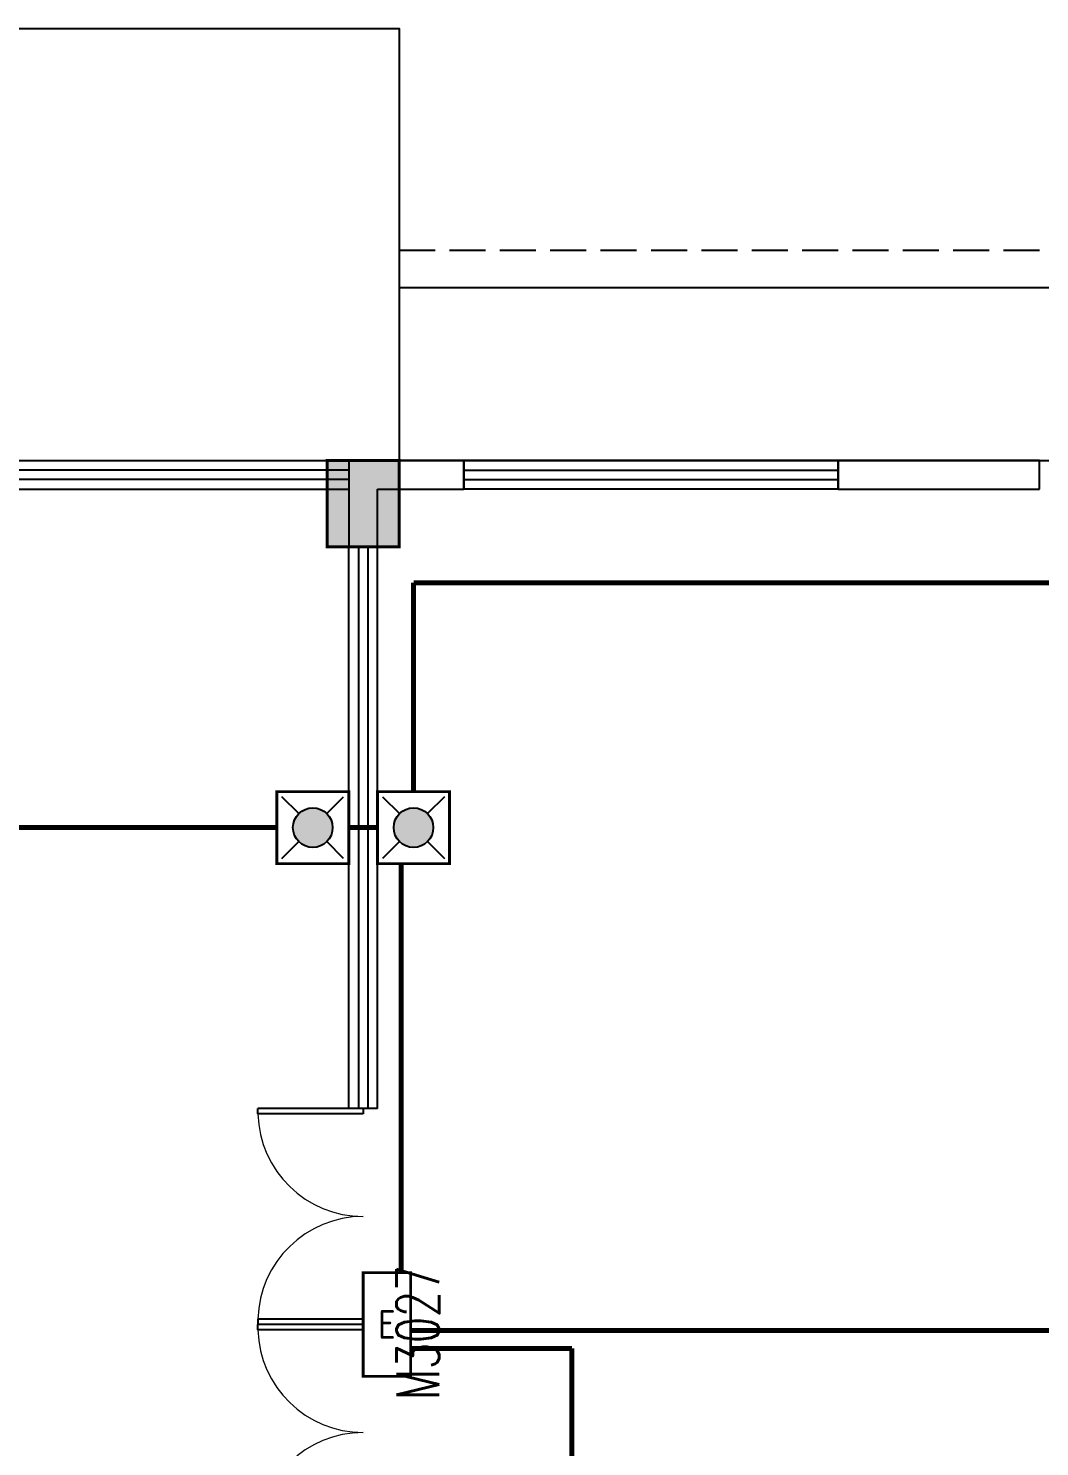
# Model space of a CAD drawing. Extents: x -6243262 to 3079315, y -2914302 to 172723.
# Drawn here: x -2024132 to -2017106, y -764893 to -755045 of the extents above; entities that cross this region are included whole.
import ezdxf
from ezdxf.enums import TextEntityAlignment as Align

# ---------------------------------------------------------------- set-up
doc = ezdxf.new("R2010")
doc.units = 0
doc.header["$LTSCALE"] = 1000
doc.linetypes.add('DASH', pattern=[0.35, 0.25, -0.1])
for name, color, linetype in [('0-柱网', 2, 'Continuous'), ('EQUIP-应急', 3, 'Continuous'), ('WALL', 9, 'Continuous'), ('WINDOW', 4, 'Continuous'), ('WINDOW_TEXT', 7, 'Continuous'), ('WIRE-应急', 1, 'DASH')]:
    doc.layers.add(name, color=color, linetype=linetype)
doc.styles.add('_TCH_WINDOW', font='SIMPLEX', dxfattribs={"height": 3.5, "bigfont": 'GBCBIG'})
doc.styles.add('_TEL_ATTDEF', font='gbenor', dxfattribs={"bigfont": 'gbcbig'})
doc.styles.add('_TEL_DIM', font='SIMPLEX', dxfattribs={"width": 0.8, "height": 3.5, "bigfont": 'HZTXT'})

# ---------------------------------------------------------------- blocks, each defined once
blk = doc.blocks.new('1#柱网')
at = {"layer": '0-柱网'}
blk.add_hatch(color=0, dxfattribs=at).paths.add_polyline_path([(517855, 93967.2), (517855, 93367.2), (518355, 93367.2), (518355, 93967.2)])
at = {"layer": '0-柱网', "color": 0, "const_width": 20}
blk.add_lwpolyline([(517855, 93967.2), (517855, 93367.2), (518355, 93367.2), (518355, 93967.2), (517855, 93967.2)], dxfattribs=at)
blk = doc.blocks.new('$WINLIB2D$00000001')
at = {"color": 0}
for points in [[(-0.5, 0.5), (-0.5, -0.5)], [(-0.5, 0.5), (0.5, 0.5)], [(0.5, -0.5), (0.5, 0.5)], [(0.5, 0.1667), (-0.5, 0.1667)], [(0.5, -0.1667), (-0.5, -0.1667)], [(-0.5, -0.5), (0.5, -0.5)]]:
    blk.add_lwpolyline(points, dxfattribs=at)
blk = doc.blocks.new('$DorLib2D$00000002')
at = {"color": 0}
for p, q in [((-0.5, 0), (-0.5, 0.4875)), ((-0.475, 0.4875), (-0.5, 0.4875)), ((-0.475, 0), (-0.475, 0.4875)), ((0.475, 0), (0.475, 0.4875)), ((0.475, 0.4875), (0.5, 0.4875)), ((0.5, 0), (0.5, 0.4875)), ((-0.5, 0), (-0.475, 0)), ((0.5, 0), (0.475, 0))]:
    blk.add_line(p, q, dxfattribs=at)
at = {"color": 0, "lineweight": 13}
for centre, start, end in [((-0.4875, 0), 0, 88.53072), ((0.4875, 0), 91.46928, 180)]:
    blk.add_arc(centre, 0.4875, start, end, dxfattribs=at)
blk = doc.blocks.new('11')
at = {"color": 8}
for points in [[(1313445.1, -771352.2), (1313445.1, -768352.2), (1321945.1, -768352.2), (1321945.1, -771352.2)], [(1321945.1, -770152.2), (1338995.1, -770152.2), (1338995.1, -786752.2), (1322995.1, -786752.2), (1322995.1, -788252.2), (1317395.1, -788252.2), (1317395.1, -786752.2), (1301995.1, -786752.2), (1301995.1, -788252.2), (1296395.1, -788252.2), (1296395.1, -770152.2), (1313445.1, -770152.2)]]:
    blk.add_lwpolyline(points, dxfattribs=at)
at = {"color": 8, "linetype": 'DASH'}
blk.add_lwpolyline([(1321945.1, -769892.2), (1340016.5, -769892.2)], dxfattribs=at)
at = {"color": 8}
blk.add_lwpolyline([(1297595.1, -771352.2), (1337795.1, -771352.2), (1337795.1, -785552.2), (1321795.1, -785552.2), (1321795.1, -787052.2), (1318595.1, -787052.2), (1318595.1, -785552.2), (1300795.1, -785552.2), (1300795.1, -787052.2), (1297595.1, -787052.2)], close=True, dxfattribs=at)
at = {"layer": 'WALL', "color": 8}
for p, q in [((1321695.1, -771352.2), (1321595.1, -771352.2)), ((1321595.1, -771352.2), (1321595.1, -771552.2)), ((1322395.1, -771352.2), (1321695.1, -771352.2)), ((1322395.1, -771552.2), (1322395.1, -771352.2)), ((1326395.1, -771352.2), (1324995.1, -771352.2)), ((1324995.1, -771352.2), (1324995.1, -771552.2)), ((1326395.1, -771552.2), (1326395.1, -771352.2)), ((1321595.1, -771552.2), (1321595.1, -771952.2)), ((1321795.1, -771552.2), (1322395.1, -771552.2)), ((1321795.1, -771952.2), (1321795.1, -771552.2)), ((1324995.1, -771552.2), (1326395.1, -771552.2)), ((1321595.1, -771952.2), (1321795.1, -771952.2))]:
    blk.add_line(p, q, dxfattribs=at)
at = {"layer": '0-柱网', "color": 8}
blk.add_blockref('1#柱网', (803590.1, -865319.4), dxfattribs=at)
at = {"layer": 'WINDOW', "color": 8}
for name, p, xscale, yscale, zscale, rotation in [('$WINLIB2D$00000001', (1320395.1, -771452.2), -2400.000000000058, 200, -2400.000000000058, 180), ('$WINLIB2D$00000001', (1323695.1, -771452.2), 2600, 200, 2600, 180), ('$WINLIB2D$00000001', (1321695.1, -773902.2), 3900.000000002212, -200, 3900.000000002212, 90), ('$DorLib2D$00000002', (1321695.1, -778102.2), 1500, 1500, 1500, 90)]:
    blk.add_blockref(name, p, dxfattribs=dict(at, xscale=xscale, yscale=yscale, zscale=zscale, rotation=rotation))
ref = blk.add_blockref('$DorLib2D$00000002', (1321695.1, -776602.2), dxfattribs=dict(at, xscale=1500, yscale=1500, zscale=1500, rotation=90))
ref.add_attrib('A', 'M3027', (1322223.8, -777876.7), dxfattribs={"layer": 'WINDOW_TEXT', "color": 8, "height": 297.5, "rotation": 90, "style": '_TCH_WINDOW', "width": 0.705882})
blk = doc.blocks.new('$equip$00002534')
for p, q in [((-0.72, 0.66), (-0.72, 0)), ((0.72, 0.66), (-0.72, 0.66)), ((0.72, 0), (0.72, 0.66)), ((-0.72, 0), (0.72, 0))]:
    blk.add_line(p, q)
at = {"const_width": 0.04}
blk.add_lwpolyline([(-0.72, 0.66), (-0.72, 0), (0.72, 0), (0.72, 0.66), (-0.72, 0.66), (-0.72, 0)], dxfattribs=at)
for p in [(0, 0.66), (-0.72, 0.33), (0.72, 0.33), (0, 0)]:
    blk.add_point(p)
at = {"color": 7, "style": '_TEL_DIM'}
blk.add_attdef('$TEXT$', text='', height=0.4, dxfattribs=at).set_placement((0, 0.33), align=Align.MIDDLE_CENTER)
at = {"color": 7, "style": '_TEL_DIM', "flags": 1}
blk.add_attdef('A', text='', height=0.00002, dxfattribs=at).set_placement((0, 0), align=Align.MIDDLE_CENTER)
blk = doc.blocks.new('$equip$00002604')
blk.add_hatch(color=256).paths.add_polyline_path([(0.275, 0.5, 1), (-0.274, 0.5, 1)])
for p, q in [((-0.429, 0.929), (-0.194, 0.694)), ((0.194, 0.694), (0.429, 0.929)), ((-0.429, 0.071), (-0.194, 0.306)), ((0.194, 0.306), (0.429, 0.071))]:
    blk.add_line(p, q)
at = {"const_width": 0.04}
blk.add_lwpolyline([(-0.5, 1), (-0.5, 0), (0.5, 0), (0.5, 1), (-0.5, 1), (-0.5, 0)], dxfattribs=at)
blk.add_lwpolyline([(-0.5, 1), (-0.5, 0), (0.5, 0), (0.5, 1)], close=True)
blk.add_circle((0, 0.5), 0.275)
for p in [(0, 1), (-0.5, 0.5), (0.5, 0.5), (0, 0)]:
    blk.add_point(p)
at = {"color": 7, "style": '_TEL_DIM', "flags": 1}
blk.add_attdef('A', text='', height=0.000025, dxfattribs=at).set_placement((0, 0), align=Align.MIDDLE_CENTER)

msp = doc.modelspace()

# ---------------------------------------------------------------- linework, layer by layer
at = {"layer": 'WIRE-应急', "linetype": 'DASH', "const_width": 35}
for points in [[(-2021455.9, -758894.6), (-2014055.9, -758894.6)], [(-2021455.9, -760344.6), (-2021455.9, -758894.6)], [(-2029205.9, -760594.6), (-2022405.9, -760594.6)], [(-2021905.9, -760594.6), (-2021705.9, -760594.6)], [(-2021541.2, -763684.6), (-2021541.2, -760844.6)], [(-2021475.9, -764086.4), (-2013805.9, -764086.4)], [(-2021475.9, -764210.4), (-2020355.9, -764210.4)], [(-2020355.9, -771814.6), (-2020355.9, -764210.4)]]:
    msp.add_lwpolyline(points, dxfattribs=at)

# ---------------------------------------------------------------- block references
msp.add_blockref('11', (-3343501, 13307.6))
at = {"layer": 'EQUIP-应急', "xscale": 500, "yscale": 500, "zscale": 500}
for p, rotation in [((-2021905.9, -760594.6), 90), ((-2021705.9, -760594.6), 270)]:
    msp.add_blockref('$equip$00002604', p, dxfattribs=dict(at, rotation=rotation))
at = {"layer": 'EQUIP-应急'}
ref = msp.add_blockref('$equip$00002534', (-2021805.9, -764044.6), dxfattribs=dict(at, xscale=500, yscale=500, zscale=500, rotation=270))
ref.add_attrib('$TEXT$', 'E', dxfattribs={"layer": '0', "color": 7, "height": 200, "style": '_TEL_ATTDEF'}).set_placement((-2021640.9, -764044.6), align=Align.MIDDLE_CENTER)

doc.saveas('drawing.dxf')
